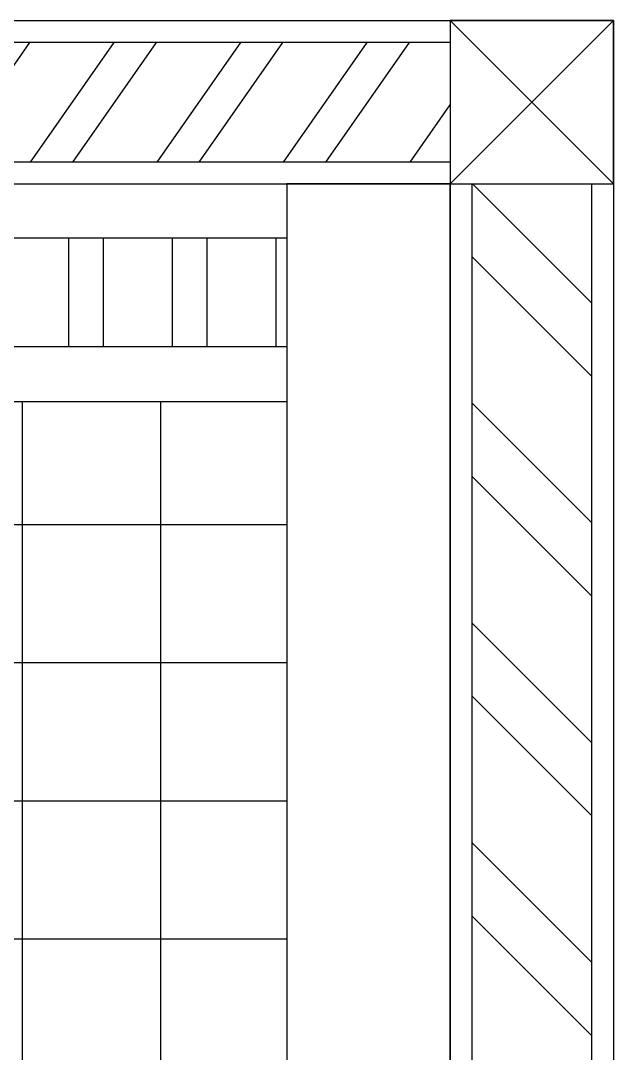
# Model space of a CAD drawing. Header units: millimetres. Extents: x -10849 to 51582, y -14593 to 28921.
# Drawn here: x 35029 to 35574, y 21463 to 22412 of the extents above; entities that cross this region are included whole.
import ezdxf

# ---------------------------------------------------------------- set-up
doc = ezdxf.new("R2010")
doc.units = ezdxf.units.MM

msp = doc.modelspace()

# ---------------------------------------------------------------- hatches: boundary and pattern name
h = msp.add_hatch()
h.set_pattern_fill('ANSI32', color=256, scale=10, angle=10)
h.set_pattern_definition([(55, (31475.16, 37951.35), (-78.02423, 54.63316), []), (55, (31519.38, 37959.15), (-78.02423, 54.63316), [])])
h.paths.add_polyline_path([(35424.3, 22282.48), (35424.3, 22392.48), (32824.3, 22392.48), (32824.3, 22282.48)])
h.paths.add_polyline_path([(35424.3, 20532.48), (35424.3, 20642.48), (32824.3, 20642.48), (32824.3, 20532.48)])
h = msp.add_hatch()
h.set_pattern_fill('ANSI32', color=256, scale=15, angle=-90)
h.set_pattern_definition([(315, (31475.16, 37951.35), (101.0279, 101.0279), []), (315, (31475.16, 37884), (101.0279, 101.0279), [])])
h.paths.add_polyline_path([(35554.3, 14012.48), (35554.3, 16140.87), (35444.3, 16140.87), (35444.3, 14012.48)])
h.paths.add_polyline_path([(35554.3, 16290.87), (35554.3, 18327.14), (35444.3, 18327.14), (35444.3, 16290.87)])
h.paths.add_polyline_path([(35554.3, 18477.14), (35554.3, 19827.14), (35444.3, 19827.14), (35444.3, 18477.14)])
h.paths.add_polyline_path([(35554.3, 19977.14), (35554.3, 20512.48), (35444.3, 20512.48), (35444.3, 19977.14)])
h.paths.add_polyline_path([(35554.3, 20662.48), (35554.3, 22262.48), (35444.3, 22262.48), (35444.3, 20662.48)])
h = msp.add_hatch()
h.set_pattern_fill('ANSI32', color=256, scale=10, angle=45)
h.set_pattern_definition([(90, (31263.86, 37951.35), (-95.25, 2e-14), []), (90, (31295.61, 37983.1), (-95.25, 2e-14), [])])
h.paths.add_polyline_path([(35274.3, 22112.5), (35274.3, 22212.5), (34216.18, 22212.5), (34216.18, 22112.5)])
h.paths.add_polyline_path([(35274.3, 20712.47), (35274.3, 20812.47), (34216.18, 20812.47), (34216.18, 20712.47)])
at = {"true_color": 0x939598}
h = msp.add_hatch(dxfattribs=at)
h.set_pattern_fill('ANSI37', color=252, scale=40, angle=-135)
h.set_pattern_definition([(270, (31475.16, 37951.35), (127, -5e-14), []), (360, (31475.16, 37951.35), (7e-14, 127), [])])
h.paths.add_polyline_path([(34274.3, 20862.48), (35274.3, 20862.48), (35274.3, 22062.48), (34274.3, 22062.48)])

# ---------------------------------------------------------------- linework, layer by layer
at = {"color": 240, "true_color": 0xed1f24}
for points in [[(32674.3, 21987.46), (32674.3, 22412.48), (35574.3, 22412.48), (35574.3, 20512.48)], [(35574.3, 22262.48), (35424.3, 22412.48)], [(35574.3, 22412.48), (35424.3, 22262.48)], [(32824.3, 21987.46), (32824.3, 22262.48), (35424.3, 22262.48), (35424.3, 20662.48)]]:
    msp.add_lwpolyline(points, dxfattribs=at)
msp.add_lwpolyline([(35424.3, 22412.48), (35424.3, 22262.48), (35574.3, 22262.48), (35574.3, 22412.48)], close=True, dxfattribs=at)
for points in [[(35424.3, 22392.48), (32824.3, 22392.48)], [(35424.3, 22282.48), (32824.3, 22282.48)], [(35424.3, 22262.48), (35274.3, 22262.48), (35274.3, 20662.48), (35424.3, 20662.48), (35424.3, 22262.48)], [(35444.3, 22262.48), (35444.3, 20662.48)], [(35554.3, 22262.48), (35554.3, 20662.48)], [(35274.3, 22212.5), (34116.18, 22212.5), (34116.18, 20712.47), (35274.3, 20712.47)], [(35274.3, 22112.5), (34216.18, 22112.5), (34216.18, 20812.47), (35274.3, 20812.47)]]:
    msp.add_lwpolyline(points)
at = {"color": 252, "true_color": 0x939598}
msp.add_lwpolyline([(35274.3, 20862.48), (34274.3, 20862.48), (34274.3, 22062.48), (35274.3, 22062.48), (35274.3, 20862.48)], dxfattribs=at)

doc.saveas('drawing.dxf')
